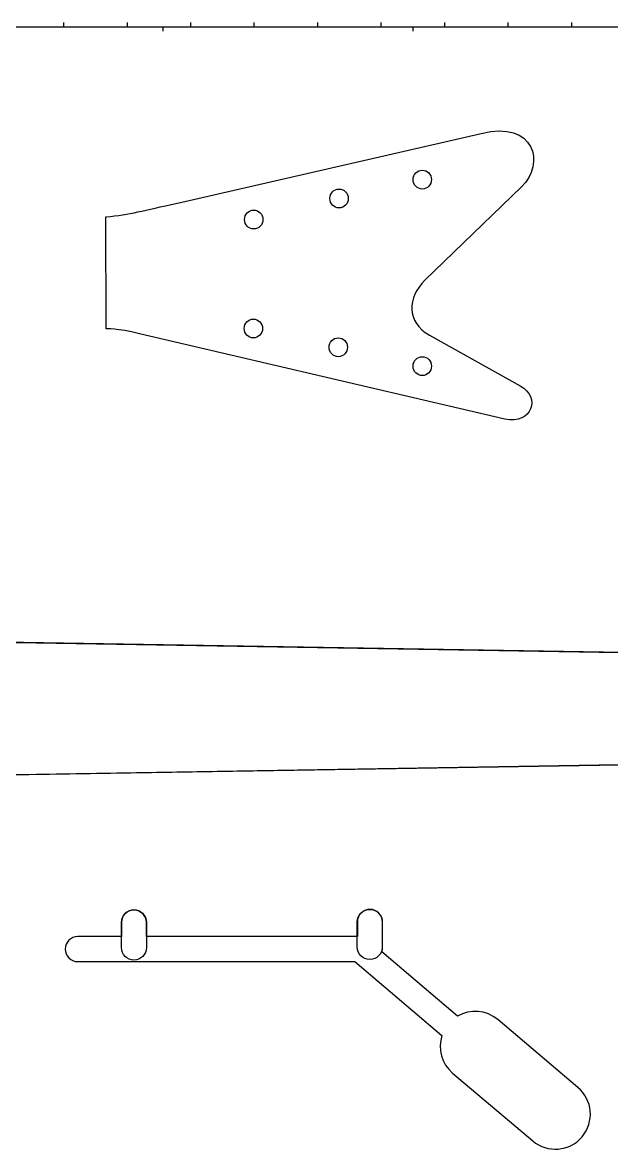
# Model space of a CAD drawing. Extents: x 14 to 1178, y 12 to 836.
# Drawn here: x 659.7 to 895.3, y 379.7 to 831.9 of the extents above; entities that cross this region are included whole.
import ezdxf

# ---------------------------------------------------------------- set-up
doc = ezdxf.new("R2010")
doc.units = 0
doc.layers.add('Gibson-Explorer-00-1958', color=7, linetype='CONTINUOUS')

msp = doc.modelspace()

# ---------------------------------------------------------------- linework, layer by layer
at = {"layer": 'Gibson-Explorer-00-1958', "color": 7}
for points in [[(14.341933, 830.168632), (1161.689961, 830.168632)], [(676.214341, 830.196536), (676.214341, 831.877558)], [(701.61434, 830.196536), (701.61434, 831.877558)], [(727.014339, 830.196536), (727.014339, 831.877558)], [(752.414339, 830.196536), (752.414339, 831.877558)], [(777.814338, 830.196536), (777.814338, 831.877558)], [(803.214337, 830.196536), (803.214337, 831.877558)], [(828.614337, 830.196536), (828.614337, 831.877558)], [(854.014336, 830.196536), (854.014336, 831.877558)], [(879.414336, 830.196536), (879.414336, 831.877558)]]:
    msp.add_lwpolyline(points, dxfattribs=at)
at = {"layer": 'Gibson-Explorer-00-1958', "color": 1}
for points in [[(14.341933, 830.168632), (1161.689961, 830.168632)], [(676.214341, 830.196536), (676.214341, 831.877558)], [(701.61434, 830.196536), (701.61434, 831.877558)], [(715.778861, 830.191703), (715.778861, 828.458647)], [(727.014339, 830.196536), (727.014339, 831.877558)], [(752.414339, 830.196536), (752.414339, 831.877558)], [(777.814338, 830.196536), (777.814338, 831.877558)], [(803.214337, 830.196536), (803.214337, 831.877558)], [(815.778941, 830.191703), (815.778941, 828.458647)], [(828.614337, 830.196536), (828.614337, 831.877558)], [(854.014336, 830.196536), (854.014336, 831.877558)], [(879.414336, 830.196536), (879.414336, 831.877558)], [(721.643792, 759.681129), (843.205014, 787.488907)], [(859.184753, 766.028694), (820.618981, 728.825985)], [(693.161114, 709.392869), (693.023319, 754.231665), (693.023319, 754.231665)], [(852.686586, 673.246589), (706.42062, 707.442608)], [(822.468983, 706.933444), (858.785126, 686.647346)], [(969.158389, 579.006347), (964.17057, 578.916777), (547.95655, 585.793192), (547.94138, 576.517606), (433.873582, 576.517606), (433.873582, 538.517549), (547.958631, 538.545771), (547.953692, 529.27089), (964.176003, 536.120424), (969.158284, 536.006759)], [(699.258949, 472.016505), (699.258949, 466.34211), (681.804034, 466.34211)], [(699.255491, 461.948227), (699.255491, 471.999642)], [(709.25593, 471.999642), (709.25593, 461.948227), (709.25593, 461.948227)], [(793.642842, 472.249726), (793.642842, 466.34211), (709.258681, 466.34211), (709.258681, 472.016505)], [(793.629753, 462.189034), (793.629753, 472.240095)], [(803.630157, 472.240095), (803.630157, 462.189034), (803.630157, 462.189034)], [(803.642574, 461.591322), (803.642574, 472.249726)], [(833.76648, 434.565723), (803.462728, 460.278742)], [(681.804034, 456.341671), (792.646527, 456.341671), (827.488129, 426.779141)], [(881.914436, 406.025895), (849.849583, 433.152566)], [(831.765559, 411.77575), (863.829778, 384.64908)]]:
    msp.add_lwpolyline(points, dxfattribs=at)
for points in [[(823.279279, 769.092075)], [(790.013429, 761.55833)], [(755.8753, 753.117698)], [(755.703039, 709.548938)], [(789.668906, 702.031068)], [(823.279279, 694.496969)], [(962.741573, 536.098375), (503.988163, 528.546744), (503.988163, 586.518044), (962.741573, 578.944364), (962.741573, 536.098375)], [(704.255693, 476.999844)], [(798.629955, 477.24065)], [(704.255693, 456.948343)], [(798.629955, 457.188832)], [(881.914436, 406.025895)]]:
    msp.add_lwpolyline(points, close=True, dxfattribs=at)
for points in [[(843.205014, 787.488907), (864.481253, 793.039301), (869.105922, 775.46363), (859.184753, 766.028694)], [(815.927425, 769.092075), (815.927425, 771.171206), (817.572816, 772.856708), (819.60337, 772.856708)], [(819.60337, 765.328148), (817.572816, 765.328148), (815.927425, 767.013473), (815.927425, 769.092075)], [(819.60337, 772.856708), (821.633218, 772.856708), (823.279279, 771.171206), (823.279279, 769.092075)], [(823.279279, 769.092075), (823.279279, 767.013473), (821.633218, 765.328148), (819.60337, 765.328148)], [(782.660905, 761.55833), (782.660905, 763.637284), (784.306966, 765.322645), (786.33752, 765.322645)], [(786.33752, 765.322645), (788.367368, 765.322645), (790.013429, 763.637284), (790.013429, 761.55833)], [(786.33752, 757.793909), (784.306966, 757.793909), (782.660905, 759.47941), (782.660905, 761.55833)], [(790.013429, 761.55833), (790.013429, 759.47941), (788.367368, 757.793909), (786.33752, 757.793909)], [(693.023319, 754.231665), (702.967243, 754.949461), (707.731824, 756.834106), (721.643792, 759.681129)], [(748.522777, 753.117698), (748.522777, 755.1963), (750.168838, 756.881802), (752.199391, 756.881802)], [(752.199391, 756.881802), (754.229239, 756.881802), (755.8753, 755.1963), (755.8753, 753.117698)], [(752.199391, 749.353242), (750.168838, 749.353242), (748.522777, 751.038567), (748.522777, 753.117698)], [(755.8753, 753.117698), (755.8753, 751.038567), (754.229239, 749.353242), (752.199391, 749.353242)], [(820.618981, 728.825985), (813.758406, 721.96541), (813.123124, 712.097299), (822.468983, 706.933444)], [(748.350515, 709.548938), (748.350515, 711.627716), (749.996576, 713.313077), (752.02713, 713.313077)], [(752.02713, 713.313077), (754.056978, 713.313077), (755.703039, 711.627716), (755.703039, 709.548938)], [(706.42062, 707.442608), (697.434417, 709.708464), (693.161114, 709.392869), (693.161114, 709.392869)], [(752.02713, 705.784482), (749.996576, 705.784482), (748.350515, 707.469842), (748.350515, 709.548938)], [(755.703039, 709.548938), (755.703039, 707.469842), (754.056978, 705.784482), (752.02713, 705.784482)], [(782.317088, 702.031068), (782.317088, 704.109846), (783.963149, 705.795171), (785.992997, 705.795171)], [(785.992997, 705.795171), (788.02355, 705.795171), (789.668906, 704.109846), (789.668906, 702.031068)], [(785.992997, 698.266611), (783.963149, 698.266611), (782.317088, 699.951936), (782.317088, 702.031068)], [(789.668906, 702.031068), (789.668906, 699.951936), (788.02355, 698.266611), (785.992997, 698.266611)], [(815.927425, 694.496969), (815.927425, 696.575747), (817.572816, 698.260932), (819.60337, 698.260932)], [(819.60337, 698.260932), (821.633218, 698.260932), (823.279279, 696.575747), (823.279279, 694.496969)], [(819.60337, 690.732866), (817.572816, 690.732866), (815.927425, 692.418226), (815.927425, 694.496969)], [(823.279279, 694.496969), (823.279279, 692.418226), (821.633218, 690.732866), (819.60337, 690.732866)], [(858.785126, 686.647346), (867.10158, 682.034706), (863.624779, 671.144739), (852.686586, 673.246589)], [(699.255491, 471.999642), (699.255491, 474.761222), (701.494113, 476.999844), (704.255693, 476.999844)], [(704.25915, 477.016389), (701.497571, 477.016389), (699.258949, 474.777767), (699.258949, 472.016505)], [(704.255693, 476.999844), (707.017308, 476.999844), (709.25593, 474.761222), (709.25593, 471.999642)], [(709.258681, 472.016505), (709.258681, 474.777767), (707.02006, 477.016389), (704.25915, 477.016389)], [(793.629753, 472.240095), (793.629753, 475.001675), (795.868375, 477.24065), (798.629955, 477.24065)], [(798.643043, 477.249258), (795.881463, 477.249258), (793.642842, 475.010636), (793.642842, 472.249726)], [(798.629955, 477.24065), (801.391535, 477.24065), (803.630157, 475.001675), (803.630157, 472.240095)], [(803.642574, 472.249726), (803.642574, 475.010636), (801.403952, 477.249258), (798.643043, 477.249258)], [(681.804034, 466.34211), (679.042419, 466.34211), (676.803797, 464.103135), (676.803797, 461.341873)], [(676.803797, 461.341873), (676.803797, 458.580293), (679.042419, 456.341671), (681.804034, 456.341671)], [(704.255693, 456.948343), (701.494113, 456.948343), (699.255491, 459.186965), (699.255491, 461.948227)], [(709.25593, 461.948227), (709.25593, 459.186965), (707.017308, 456.948343), (704.255693, 456.948343)], [(798.629955, 457.188832), (795.868375, 457.188832), (793.629753, 459.427771), (793.629753, 462.189034)], [(803.630157, 462.189034), (803.630157, 459.427771), (801.391535, 457.188832), (798.629955, 457.188832)], [(803.462728, 460.278742), (803.576429, 460.697665), (803.642574, 461.135851), (803.642574, 461.591322)], [(849.849583, 433.152566), (845.2035, 437.083427), (838.742587, 437.461005), (833.76648, 434.565723)], [(827.488129, 426.779141), (825.791797, 421.534994), (827.297276, 415.555693), (831.765559, 411.77575)], [(883.559827, 386.295141), (888.554525, 392.19863), (887.81729, 401.031868), (881.914436, 406.025895)], [(863.829778, 384.64908), (869.733267, 379.655722), (878.566505, 380.392992), (883.559827, 386.295141)]]:
    msp.add_open_spline(points, degree=3, dxfattribs=at)

doc.saveas('drawing.dxf')
